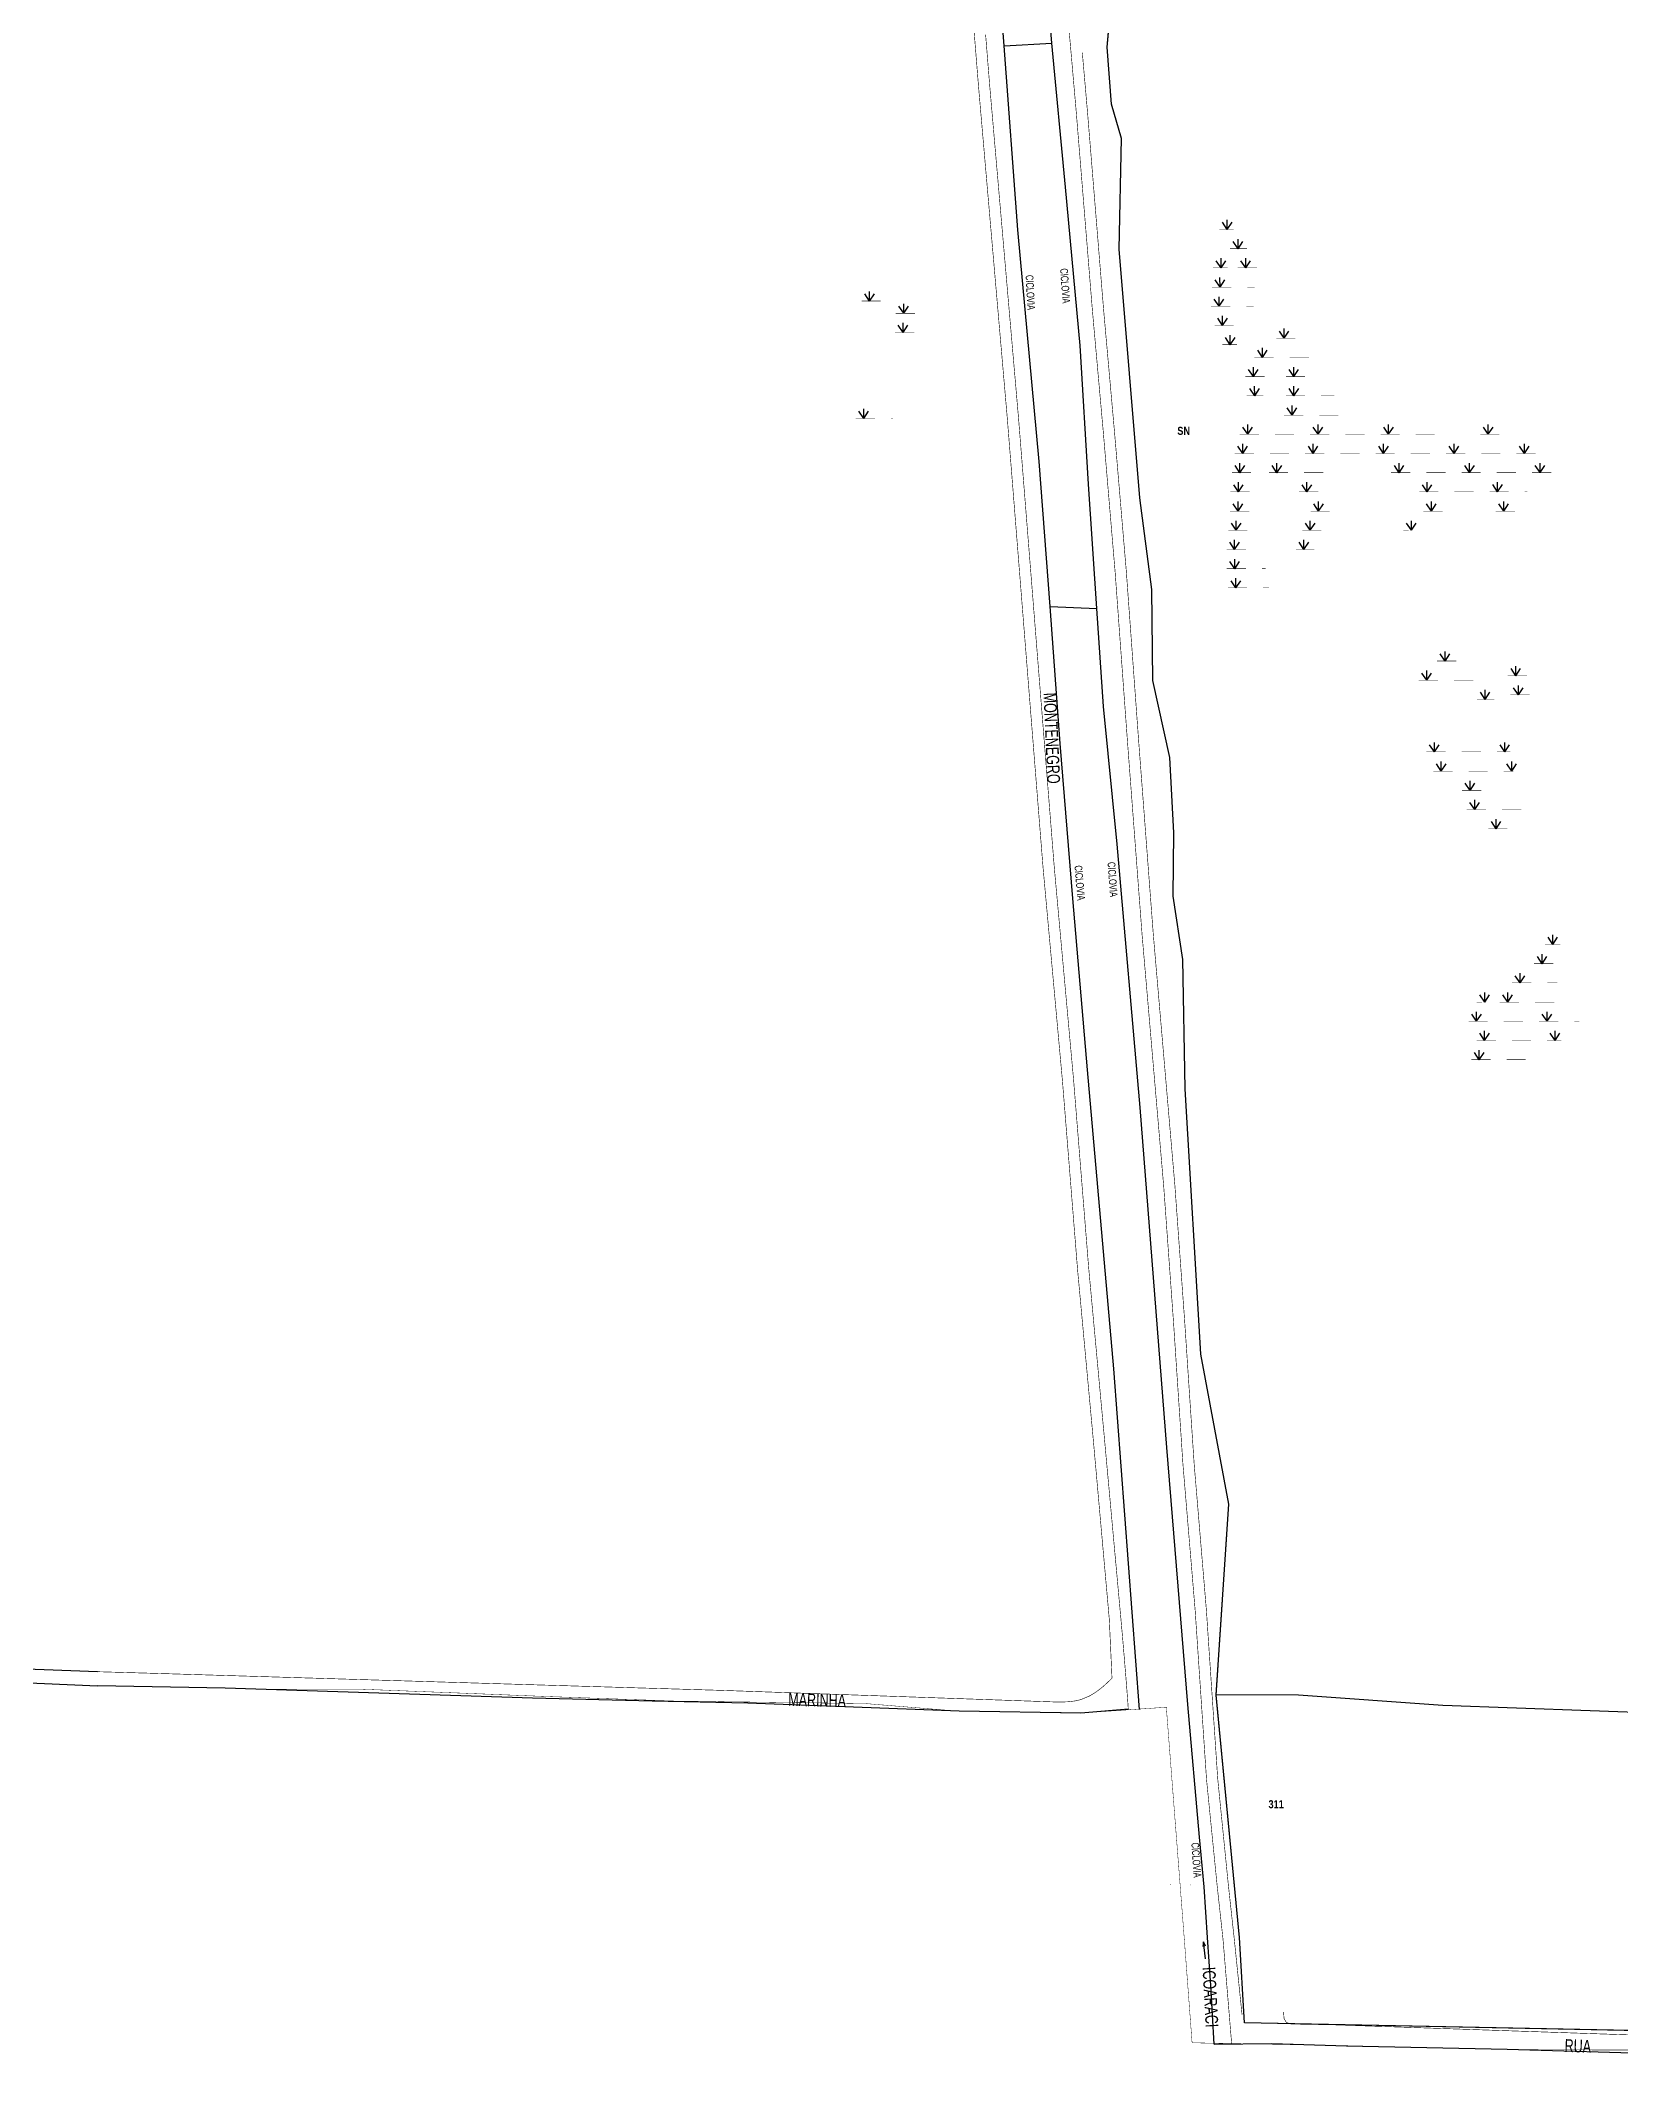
# Model space of a CAD drawing. Extents: x 204256 to 207861, y 4845615 to 4848347.
# Drawn here: x 206938 to 207431, y 4845615 to 4846249 of the extents above; entities that cross this region are included whole.
import ezdxf
from ezdxf.enums import TextEntityAlignment as Align

# ---------------------------------------------------------------- set-up
doc = ezdxf.new("R2010")
doc.units = 0
doc.header["$LTSCALE"] = 1.5
doc.header["$MEASUREMENT"] = 0
for name, pattern in [('PHANTOMX2', [5, 2.5, -0.5, 0.5, -0.5, 0.5, -0.5]), ('TRACO_11', [8, 3, -1, 3, -1]), ('TRACO_13', [8, 5, -1, 1, -1]), ('TRACO_25', [8, 3, -1, 1, -1, 1, -1])]:
    doc.linetypes.add(name, pattern=pattern)
for name, color, linetype in [('CD-MALHA-LOTES', 40, 'CONTINUOUS'), ('HD-ALAGADO-BREJO', 170, 'CONTINUOUS'), ('LM-LIM-SETOR-FISCAL', 7, 'CONTINUOUS'), ('RU-QUADRAS', 210, 'CONTINUOUS'), ('SV-EIXO-ROD-ESTR', 7, 'CONTINUOUS'), ('SV-EIXO-RUA-N-PAV', 6, 'CONTINUOUS'), ('SV-EIXO-RUA-PAV', 20, 'CONTINUOUS'), ('SV-EST-MUNIC-PAV', 20, 'CONTINUOUS'), ('SV-RUA-NAO-PAV-S-GUIA-C-GUIA', 7, 'PHANTOMX2'), ('SV-RUA-PAVIM-S-GUIA-C-GUIA', 7, 'CONTINUOUS'), ('SV-TXT-MUNIC-PAV', 7, 'CONTINUOUS'), ('SV-TXT-RUA-N-PAV-S-GUIA-C-GUIA', 7, 'CONTINUOUS'), ('SV-TXT-RUA-PAV-S-GUIA-C-GUIA', 7, 'CONTINUOUS'), ('Th_NmrPort', 7, 'CONTINUOUS')]:
    doc.layers.add(name, color=color, linetype=linetype)
doc.styles.add('ARIAL', font='ARIAL.TTF')
doc.styles.get("Standard").update_dxf_attribs({"font": 'swisscbo.ttf'})
doc.linetypes.add('Limite', pattern='A,20,-3,[130,ltypeshp.shx,S=6.35,R=0,X=0,Y=0],-3,20', length=46)

# ---------------------------------------------------------------- blocks, each defined once
blk = doc.blocks.new('*X23')
at = {"layer": 'HD-ALAGADO-BREJO', "const_width": 0.13}
for points in [[(207407.525852, 4845966.84578), (207408.525852, 4845966.845983)], [(207408.525852, 4845966.845983), (207411.525852, 4845966.846594)], [(207411.525852, 4845966.846594), (207412.369541, 4845966.845828)], [(207404.186063, 4845960.845713), (207405.186063, 4845960.845873)], [(207405.186063, 4845960.845873), (207410.186063, 4845960.846673)], [(207397.301463, 4845954.845612), (207398.301463, 4845954.845731)], [(207398.301463, 4845954.845731), (207403.301463, 4845954.846328)], [(207408.301463, 4845954.846926), (207411.301463, 4845954.847284)], [(207411.301463, 4845954.847284), (207411.415165, 4845954.845753)], [(207386.257759, 4845948.845468), (207387.257759, 4845948.845823)], [(207387.257759, 4845948.845823), (207387.846721, 4845948.845484)], [(207393.453319, 4845948.84554), (207394.453319, 4845948.845637)], [(207394.453319, 4845948.845637), (207399.453319, 4845948.846121)], [(207404.453319, 4845948.846605), (207410.453319, 4845948.847186)], [(207383.713556, 4845942.84541), (207384.713556, 4845942.845486)], [(207384.713556, 4845942.845486), (207389.713556, 4845942.84587)], [(207394.713556, 4845942.846254), (207400.713556, 4845942.846714)], [(207405.713556, 4845942.847098), (207406.713556, 4845942.847175)], [(207406.713556, 4845942.847175), (207411.713556, 4845942.847558)], [(207416.713556, 4845942.847942), (207417.713556, 4845942.848019)], [(207417.713556, 4845942.848019), (207418.262566, 4845942.845755)], [(207386.230802, 4845936.845402), (207387.230802, 4845936.845489)], [(207387.230802, 4845936.845489), (207392.230802, 4845936.845927)], [(207397.230802, 4845936.846365), (207403.230802, 4845936.84689)], [(207408.230802, 4845936.847328), (207409.230802, 4845936.847415)], [(207409.230802, 4845936.847415), (207412.230802, 4845936.847678)], [(207412.230802, 4845936.847678), (207412.67285, 4845936.845666)], [(207384.559902, 4845930.845352), (207385.559902, 4845930.845457)], [(207385.559902, 4845930.845457), (207390.559902, 4845930.845982)], [(207395.559902, 4845930.846507), (207401.559902, 4845930.847136)]]:
    blk.add_lwpolyline(points, dxfattribs=at)
at = {"layer": 'HD-ALAGADO-BREJO'}
for points in [[(207410.025852, 4845966.846288), (207408.525394, 4845969.095983)], [(207410.025852, 4845966.846288), (207410.025242, 4845969.846288)], [(207410.025852, 4845966.846288), (207411.525394, 4845969.096594)], [(207406.686063, 4845960.846113), (207405.185703, 4845963.095873)], [(207406.686063, 4845960.846113), (207406.685583, 4845963.846113)], [(207406.686063, 4845960.846113), (207408.185703, 4845963.096353)], [(207388.757759, 4845948.846355), (207388.756694, 4845951.846355)], [(207395.953319, 4845948.845782), (207395.953029, 4845951.845782)], [(207399.801463, 4845954.84591), (207398.301194, 4845957.095731)], [(207399.801463, 4845954.84591), (207399.801105, 4845957.84591)], [(207399.801463, 4845954.84591), (207401.301194, 4845957.096089)], [(207386.213556, 4845942.845602), (207386.213326, 4845945.845602)], [(207388.757759, 4845948.846355), (207387.25696, 4845951.095823)], [(207388.757759, 4845948.846355), (207390.25696, 4845951.096888)], [(207395.953319, 4845948.845782), (207394.453101, 4845951.095637)], [(207395.953319, 4845948.845782), (207397.453101, 4845951.095927)], [(207408.213556, 4845942.84729), (207408.213326, 4845945.84729)], [(207386.213556, 4845942.845602), (207384.713383, 4845945.095486)], [(207386.213556, 4845942.845602), (207387.713383, 4845945.095717)], [(207388.730802, 4845936.845621), (207387.230605, 4845939.095489)], [(207388.730802, 4845936.845621), (207388.730539, 4845939.845621)], [(207388.730802, 4845936.845621), (207390.230605, 4845939.095752)], [(207408.213556, 4845942.84729), (207406.713383, 4845945.097175)], [(207408.213556, 4845942.84729), (207409.713383, 4845945.097405)], [(207410.730802, 4845936.847547), (207409.230605, 4845939.097415)], [(207410.730802, 4845936.847547), (207410.730539, 4845939.847547)], [(207410.730802, 4845936.847547), (207412.230605, 4845939.097678)], [(207387.059902, 4845930.845615), (207385.559666, 4845933.095457)], [(207387.059902, 4845930.845615), (207387.059587, 4845933.845615)], [(207387.059902, 4845930.845615), (207388.559666, 4845933.095772)]]:
    blk.add_lwpolyline(points, dxfattribs=at)
blk = doc.blocks.new('*X24')
at = {"layer": 'HD-ALAGADO-BREJO'}
for points in [[(207373.03703, 4846027.001543), (207371.536833, 4846029.251411)], [(207373.03703, 4846027.001543), (207373.036767, 4846030.001543)], [(207373.03703, 4846027.001543), (207374.536832, 4846029.251675)], [(207395.03703, 4846027.003478), (207393.536832, 4846029.253346)], [(207395.03703, 4846027.003478), (207395.036766, 4846030.003478)], [(207395.03703, 4846027.003478), (207396.536832, 4846029.25361)], [(207375.186213, 4846021.001537), (207373.68601, 4846023.251402)], [(207375.186213, 4846021.001537), (207375.185942, 4846024.001537)], [(207375.186213, 4846021.001537), (207376.68601, 4846023.251672)], [(207397.186213, 4846021.003519), (207395.68601, 4846023.253384)], [(207397.186213, 4846021.003519), (207397.185942, 4846024.003519)], [(207397.186213, 4846021.003519), (207398.68601, 4846023.253654)], [(207384.18749, 4846015.001715), (207382.687179, 4846017.251507)], [(207384.18749, 4846015.001715), (207384.187075, 4846018.001715)], [(207384.18749, 4846015.001715), (207385.687179, 4846017.251923)], [(207385.634094, 4846009.001604), (207384.133865, 4846011.251452)], [(207385.634094, 4846009.001604), (207385.633789, 4846012.001604)], [(207385.634094, 4846009.001604), (207387.133865, 4846011.251757)], [(207392.328084, 4846003.001739), (207390.827765, 4846005.251526)], [(207392.328084, 4846003.001739), (207392.327658, 4846006.001739)], [(207392.328084, 4846003.001739), (207393.827765, 4846005.251952)]]:
    blk.add_lwpolyline(points, dxfattribs=at)
at = {"layer": 'HD-ALAGADO-BREJO', "const_width": 0.13}
for points in [[(207370.53703, 4846027.001323), (207371.53703, 4846027.001411)], [(207371.53703, 4846027.001411), (207376.53703, 4846027.001851)], [(207381.53703, 4846027.002291), (207387.53703, 4846027.002818)], [(207392.53703, 4846027.003258), (207393.53703, 4846027.003346)], [(207393.53703, 4846027.003346), (207396.53703, 4846027.00361)], [(207396.53703, 4846027.00361), (207396.741034, 4846027.001586)], [(207372.686213, 4846021.001312), (207373.686213, 4846021.001402)], [(207373.686213, 4846021.001402), (207378.686213, 4846021.001852)], [(207381.68749, 4846015.001369), (207382.68749, 4846015.001507)], [(207382.68749, 4846015.001507), (207387.68749, 4846015.0022)], [(207383.686213, 4846021.002303), (207389.686213, 4846021.002843)], [(207394.686213, 4846021.003294), (207395.686213, 4846021.003384)], [(207395.686213, 4846021.003384), (207396.686213, 4846021.003474)], [(207396.686213, 4846021.003474), (207397.645766, 4846021.001562)], [(207383.134094, 4846009.00135), (207384.134094, 4846009.001452)], [(207384.134094, 4846009.001452), (207389.134094, 4846009.00196)], [(207394.134094, 4846009.002468), (207400.134094, 4846009.003077)], [(207389.828084, 4846003.001384), (207390.828084, 4846003.001526)], [(207390.828084, 4846003.001526), (207395.828084, 4846003.002236)]]:
    blk.add_lwpolyline(points, dxfattribs=at)
blk = doc.blocks.new('*X25')
at = {"layer": 'HD-ALAGADO-BREJO'}
for points in [[(207398.461056, 4846050.816126), (207398.460579, 4846053.816126)], [(207398.461056, 4846050.816126), (207396.960698, 4846053.065887)], [(207399.289782, 4846044.816086), (207397.789437, 4846047.065856)], [(207398.461056, 4846050.816126), (207399.960698, 4846053.066365)], [(207399.289782, 4846044.816086), (207399.289323, 4846047.816086)], [(207399.289782, 4846044.816086), (207400.789437, 4846047.066316)]]:
    blk.add_lwpolyline(points, dxfattribs=at)
at = {"layer": 'HD-ALAGADO-BREJO', "const_width": 0.13}
for points in [[(207395.961056, 4846050.815728), (207396.961056, 4846050.815887)], [(207396.961056, 4846050.815887), (207401.961056, 4846050.816683)], [(207396.789782, 4846044.815703), (207397.789782, 4846044.815856)], [(207397.789782, 4846044.815856), (207402.789782, 4846044.816622)]]:
    blk.add_lwpolyline(points, dxfattribs=at)
blk = doc.blocks.new('*X26')
at = {"layer": 'HD-ALAGADO-BREJO', "const_width": 0.13}
for points in [[(207373.876165, 4846055.418692), (207374.876165, 4846055.418832)], [(207374.876165, 4846055.418832), (207379.876165, 4846055.419532)], [(207368.153789, 4846049.418602), (207369.153789, 4846049.41871)], [(207369.153789, 4846049.41871), (207374.153789, 4846049.419249)], [(207379.153789, 4846049.419789), (207385.153789, 4846049.420437)], [(207386.380248, 4846043.418751), (207387.380248, 4846043.418945)], [(207387.380248, 4846043.418945), (207391.380248, 4846043.41972)], [(207391.380248, 4846043.41972), (207391.719222, 4846043.418804)]]:
    blk.add_lwpolyline(points, dxfattribs=at)
at = {"layer": 'HD-ALAGADO-BREJO'}
for points in [[(207376.376165, 4846055.419042), (207374.87585, 4846057.668832)], [(207376.376165, 4846055.419042), (207376.375744, 4846058.419042)], [(207376.376165, 4846055.419042), (207377.875849, 4846057.669252)], [(207370.653789, 4846049.418872), (207369.153546, 4846051.66871)], [(207370.653789, 4846049.418872), (207370.653465, 4846052.418872)], [(207370.653789, 4846049.418872), (207372.153546, 4846051.669034)], [(207388.880248, 4846043.419235), (207387.379812, 4846045.668945)], [(207388.880248, 4846043.419235), (207388.879667, 4846046.419235)], [(207388.880248, 4846043.419235), (207390.379812, 4846045.669526)]]:
    blk.add_lwpolyline(points, dxfattribs=at)
blk = doc.blocks.new('*X27')
at = {"layer": 'HD-ALAGADO-BREJO', "const_width": 0.13}
for points in [[(207323.606079, 4846156.267971), (207324.606079, 4846156.26814)], [(207324.606079, 4846156.26814), (207329.606079, 4846156.268982)], [(207316.824843, 4846150.267871), (207317.824843, 4846150.267978)], [(207317.824843, 4846150.267978), (207322.824843, 4846150.268515)], [(207327.824843, 4846150.269053), (207333.824843, 4846150.269698)], [(207314.008643, 4846144.267809), (207315.008643, 4846144.267985)], [(207315.008643, 4846144.267985), (207320.008643, 4846144.268866)], [(207326.625561, 4846144.267936), (207327.625561, 4846144.268073)], [(207327.625561, 4846144.268073), (207332.625561, 4846144.268758)], [(207314.386704, 4846138.26778), (207315.386704, 4846138.267977)], [(207315.386704, 4846138.267977), (207319.386704, 4846138.268764)], [(207319.386704, 4846138.268764), (207319.566241, 4846138.267832)], [(207326.646812, 4846138.267903), (207327.646812, 4846138.268018)], [(207327.646812, 4846138.268018), (207332.646812, 4846138.268594)], [(207337.646812, 4846138.269171), (207341.646812, 4846138.269632)], [(207341.646812, 4846138.269632), (207341.808029, 4846138.268054)], [(207326.066558, 4846132.267864), (207327.066558, 4846132.267966)], [(207327.066558, 4846132.267966), (207332.066558, 4846132.268477)], [(207337.066558, 4846132.268988), (207343.066558, 4846132.269601)], [(207312.209691, 4846126.267692), (207313.209691, 4846126.267751)], [(207313.209691, 4846126.267751), (207318.209691, 4846126.268041)], [(207323.209691, 4846126.268332), (207329.209691, 4846126.268681)], [(207334.209691, 4846126.268972), (207335.209691, 4846126.26903)], [(207335.209691, 4846126.26903), (207340.209691, 4846126.269321)], [(207345.209691, 4846126.269612), (207351.209691, 4846126.269961)], [(207356.209691, 4846126.270252), (207357.209691, 4846126.27031)], [(207357.209691, 4846126.27031), (207362.209691, 4846126.270601)], [(207367.209691, 4846126.270892), (207372.209691, 4846126.271183)], [(207372.209691, 4846126.271183), (207373.10368, 4846126.268301)], [(207387.339476, 4846126.268444), (207388.339476, 4846126.268606)], [(207388.339476, 4846126.268606), (207393.339476, 4846126.269415)], [(207310.653618, 4846120.267644), (207311.653618, 4846120.26769)], [(207311.653618, 4846120.26769), (207316.653618, 4846120.267923)], [(207321.653618, 4846120.268155), (207327.653618, 4846120.268434)], [(207332.653618, 4846120.268666), (207333.653618, 4846120.268713)], [(207333.653618, 4846120.268713), (207338.653618, 4846120.268945)], [(207343.653618, 4846120.269177), (207349.653618, 4846120.269456)], [(207354.653618, 4846120.269689), (207355.653618, 4846120.269735)], [(207355.653618, 4846120.269735), (207360.653618, 4846120.269967)], [(207365.653618, 4846120.2702), (207371.653618, 4846120.270479)], [(207376.653618, 4846120.270711), (207377.653618, 4846120.270758)], [(207377.653618, 4846120.270758), (207382.653618, 4846120.27099)], [(207387.653618, 4846120.271222), (207393.653618, 4846120.271501)], [(207398.653618, 4846120.271733), (207399.653618, 4846120.27178)], [(207399.653618, 4846120.27178), (207404.653618, 4846120.272012)], [(207309.766623, 4846114.267602), (207310.766623, 4846114.267741)], [(207310.766623, 4846114.267741), (207315.766623, 4846114.268435)], [(207321.345461, 4846114.267718), (207322.345461, 4846114.267818)], [(207322.345461, 4846114.267818), (207327.345461, 4846114.268321)], [(207332.345461, 4846114.268823), (207338.345461, 4846114.269426)], [(207359.519026, 4846114.268099), (207360.519026, 4846114.268163)], [(207360.519026, 4846114.268163), (207365.519026, 4846114.268481)], [(207370.519026, 4846114.2688), (207376.519026, 4846114.269182)], [(207381.519026, 4846114.2695), (207382.519026, 4846114.269564)], [(207382.519026, 4846114.269564), (207387.519026, 4846114.269882)], [(207392.519026, 4846114.2702), (207398.519026, 4846114.270582)], [(207403.519026, 4846114.2709), (207404.519026, 4846114.270964)], [(207404.519026, 4846114.270964), (207409.519026, 4846114.271282)], [(207309.330597, 4846108.267565), (207310.330597, 4846108.267728)], [(207310.330597, 4846108.267728), (207315.330597, 4846108.268547)], [(207330.732705, 4846108.267779), (207331.732705, 4846108.26793)], [(207331.732705, 4846108.26793), (207336.732705, 4846108.268685)], [(207368.272434, 4846108.268154), (207369.272434, 4846108.268232)], [(207369.272434, 4846108.268232), (207374.272434, 4846108.26862)], [(207379.272434, 4846108.269008), (207385.272434, 4846108.269473)], [(207390.272434, 4846108.269861), (207391.272434, 4846108.269939)], [(207391.272434, 4846108.269939), (207396.272434, 4846108.270327)], [(207401.272434, 4846108.270715), (207402.048661, 4846108.268492)], [(207309.193496, 4846102.26753), (207310.193496, 4846102.267706)], [(207310.193496, 4846102.267706), (207315.193496, 4846102.268586)], [(207334.341705, 4846102.267782), (207335.341705, 4846102.267964)], [(207335.341705, 4846102.267964), (207340.341705, 4846102.268876)], [(207369.582628, 4846102.268134), (207370.582628, 4846102.26828)], [(207370.582628, 4846102.26828), (207375.582628, 4846102.26901)], [(207392.167939, 4846102.26836), (207393.167939, 4846102.268539)], [(207393.167939, 4846102.268539), (207398.167939, 4846102.269434)], [(207308.643641, 4846096.267492), (207309.643641, 4846096.26766)], [(207309.643641, 4846096.26766), (207314.643641, 4846096.268504)], [(207331.749359, 4846096.267723), (207332.749359, 4846096.267894)], [(207332.749359, 4846096.267894), (207337.749359, 4846096.268748)], [(207363.349323, 4846096.268039), (207364.349323, 4846096.268393)], [(207364.349323, 4846096.268393), (207364.94491, 4846096.268055)], [(207308.135615, 4846090.267454), (207309.135615, 4846090.267601)], [(207309.135615, 4846090.267601), (207314.135615, 4846090.268336)], [(207329.782948, 4846090.26767), (207330.782948, 4846090.267856)], [(207330.782948, 4846090.267856), (207334.782947, 4846090.268601)], [(207334.782947, 4846090.268601), (207335.567452, 4846090.267728)], [(207308.162608, 4846084.267421), (207309.162608, 4846084.267549)], [(207309.162608, 4846084.267549), (207314.162608, 4846084.268191)], [(207319.162608, 4846084.268833), (207320.162608, 4846084.268962)], [(207320.162608, 4846084.268962), (207320.370508, 4846084.267543)], [(207308.527594, 4846078.267392), (207309.527594, 4846078.267517)], [(207309.527594, 4846078.267517), (207314.527594, 4846078.268143)], [(207319.527594, 4846078.26877), (207320.527594, 4846078.268895)], [(207320.527594, 4846078.268895), (207321.342947, 4846078.26752)]]:
    blk.add_lwpolyline(points, dxfattribs=at)
at = {"layer": 'HD-ALAGADO-BREJO'}
for points in [[(207326.106079, 4846156.268393), (207324.6057, 4846158.51814)], [(207326.106079, 4846156.268393), (207326.105574, 4846159.268393)], [(207326.106079, 4846156.268393), (207327.6057, 4846158.518645)], [(207319.324843, 4846150.268139), (207317.824601, 4846152.517978)], [(207319.324843, 4846150.268139), (207319.324521, 4846153.268139)], [(207319.324843, 4846150.268139), (207320.824601, 4846152.5183)], [(207316.508643, 4846144.26825), (207315.008247, 4846146.517985)], [(207316.508643, 4846144.26825), (207316.508115, 4846147.26825)], [(207316.508643, 4846144.26825), (207318.008247, 4846146.518514)], [(207329.125561, 4846144.268278), (207327.625252, 4846146.518073)], [(207329.125561, 4846144.268278), (207329.12515, 4846147.268278)], [(207329.125561, 4846144.268278), (207330.625252, 4846146.518484)], [(207316.886704, 4846138.268272), (207315.386261, 4846140.517977)], [(207316.886704, 4846138.268272), (207316.886114, 4846141.268272)], [(207316.886704, 4846138.268272), (207318.386261, 4846140.518567)], [(207329.146812, 4846138.268191), (207327.646553, 4846140.518018)], [(207329.146812, 4846138.268191), (207329.146466, 4846141.268191)], [(207329.146812, 4846138.268191), (207330.646553, 4846140.518364)], [(207314.709691, 4846126.267838), (207314.709516, 4846129.267838)], [(207328.566558, 4846132.268119), (207327.066329, 4846134.517966)], [(207328.566558, 4846132.268119), (207328.566252, 4846135.268119)], [(207328.566558, 4846132.268119), (207330.066329, 4846134.518273)], [(207336.709691, 4846126.269118), (207336.709516, 4846129.269118)], [(207358.709691, 4846126.270398), (207358.709516, 4846129.270398)], [(207389.839476, 4846126.268849), (207389.83899, 4846129.268848)], [(207313.153618, 4846120.26776), (207313.153479, 4846123.26776)], [(207314.709691, 4846126.267838), (207313.20956, 4846128.517751)], [(207314.709691, 4846126.267838), (207316.20956, 4846128.517925)], [(207335.153618, 4846120.268782), (207335.153479, 4846123.268782)], [(207336.709691, 4846126.269118), (207335.20956, 4846128.51903)], [(207336.709691, 4846126.269118), (207338.20956, 4846128.519205)], [(207357.153618, 4846120.269805), (207357.153479, 4846123.269805)], [(207358.709691, 4846126.270398), (207357.20956, 4846128.52031)], [(207358.709691, 4846126.270398), (207360.20956, 4846128.520485)], [(207379.153618, 4846120.270827), (207379.153479, 4846123.270827)], [(207389.839476, 4846126.268849), (207388.339112, 4846128.518606)], [(207389.839476, 4846126.268849), (207391.339112, 4846128.519091)], [(207401.153618, 4846120.27185), (207401.153479, 4846123.27185)], [(207313.153618, 4846120.26776), (207311.653514, 4846122.51769)], [(207312.266623, 4846114.267949), (207312.266206, 4846117.267949)], [(207313.153618, 4846120.26776), (207314.653514, 4846122.51783)], [(207323.845461, 4846114.267969), (207323.845159, 4846117.267969)], [(207335.153618, 4846120.268782), (207333.653514, 4846122.518713)], [(207335.153618, 4846120.268782), (207336.653514, 4846122.518852)], [(207357.153618, 4846120.269805), (207355.653514, 4846122.519735)], [(207357.153618, 4846120.269805), (207358.653514, 4846122.519875)], [(207362.019026, 4846114.268259), (207362.018835, 4846117.268259)], [(207379.153618, 4846120.270827), (207377.653514, 4846122.520758)], [(207379.153618, 4846120.270827), (207380.653514, 4846122.520897)], [(207384.019026, 4846114.269659), (207384.018835, 4846117.269659)], [(207401.153618, 4846120.27185), (207399.653514, 4846122.52178)], [(207401.153618, 4846120.27185), (207402.653513, 4846122.521919)], [(207406.019026, 4846114.27106), (207406.018835, 4846117.27106)], [(207311.830597, 4846108.267974), (207310.330228, 4846110.517728)], [(207312.266623, 4846114.267949), (207310.76631, 4846116.517741)], [(207311.830597, 4846108.267974), (207311.830106, 4846111.267974)], [(207311.830597, 4846108.267974), (207313.330228, 4846110.51822)], [(207312.266623, 4846114.267949), (207313.76631, 4846116.518157)], [(207323.845461, 4846114.267969), (207322.345235, 4846116.517818)], [(207323.845461, 4846114.267969), (207325.345234, 4846116.51812)], [(207333.232705, 4846108.268156), (207331.732365, 4846110.51793)], [(207333.232705, 4846108.268156), (207333.232252, 4846111.268156)], [(207333.232705, 4846108.268156), (207334.732365, 4846110.518383)], [(207362.019026, 4846114.268259), (207360.518883, 4846116.518163)], [(207362.019026, 4846114.268259), (207363.518883, 4846116.518354)], [(207370.772434, 4846108.268348), (207369.27226, 4846110.518232)], [(207370.772434, 4846108.268348), (207370.772201, 4846111.268348)], [(207370.772434, 4846108.268348), (207372.272259, 4846110.518464)], [(207384.019026, 4846114.269659), (207382.518883, 4846116.519564)], [(207384.019026, 4846114.269659), (207385.518882, 4846116.519755)], [(207392.772434, 4846108.270055), (207391.272259, 4846110.519939)], [(207392.772434, 4846108.270055), (207392.772201, 4846111.270055)], [(207392.772434, 4846108.270055), (207394.272259, 4846110.520171)], [(207406.019026, 4846114.27106), (207404.518882, 4846116.520964)], [(207406.019026, 4846114.27106), (207407.518882, 4846116.521155)], [(207311.693496, 4846102.26797), (207310.1931, 4846104.517706)], [(207311.693496, 4846102.26797), (207311.692968, 4846105.26797)], [(207311.693496, 4846102.26797), (207313.1931, 4846104.518234)], [(207336.841705, 4846102.268238), (207335.341294, 4846104.517964)], [(207336.841705, 4846102.268238), (207336.841158, 4846105.268238)], [(207336.841705, 4846102.268238), (207338.341294, 4846104.518511)], [(207372.082628, 4846102.268499), (207370.582299, 4846104.51828)], [(207372.082628, 4846102.268499), (207372.08219, 4846105.268499)], [(207372.082628, 4846102.268499), (207373.582299, 4846104.518718)], [(207394.667939, 4846102.268807), (207393.167537, 4846104.518539)], [(207394.667939, 4846102.268807), (207394.667402, 4846105.268807)], [(207394.667939, 4846102.268807), (207396.167537, 4846104.519076)], [(207311.143641, 4846096.267914), (207309.643261, 4846098.51766)], [(207311.143641, 4846096.267914), (207311.143135, 4846099.267914)], [(207311.143641, 4846096.267914), (207312.643261, 4846098.518167)], [(207334.249359, 4846096.26815), (207332.748975, 4846098.517894)], [(207334.249359, 4846096.26815), (207334.248846, 4846099.26815)], [(207334.249359, 4846096.26815), (207335.748974, 4846098.518406)], [(207365.849323, 4846096.268924), (207364.348526, 4846098.518393)], [(207365.849323, 4846096.268924), (207365.84826, 4846099.268924)], [(207365.849323, 4846096.268924), (207367.348526, 4846098.519455)], [(207310.635615, 4846090.267821), (207309.135284, 4846092.517601)], [(207310.635615, 4846090.267821), (207310.635174, 4846093.267821)], [(207310.635615, 4846090.267821), (207312.135284, 4846092.518042)], [(207332.282948, 4846090.268136), (207330.782529, 4846092.517856)], [(207332.282948, 4846090.268136), (207332.282389, 4846093.268136)], [(207332.282948, 4846090.268136), (207333.782529, 4846092.518415)], [(207310.662608, 4846084.267742), (207309.162319, 4846086.517549)], [(207310.662608, 4846084.267742), (207310.662223, 4846087.267742)], [(207310.662608, 4846084.267742), (207312.162319, 4846086.517934)], [(207311.027594, 4846078.267705), (207309.527312, 4846080.517517)], [(207311.027594, 4846078.267705), (207311.027218, 4846081.267705)], [(207311.027594, 4846078.267705), (207312.527312, 4846080.517893)]]:
    blk.add_lwpolyline(points, dxfattribs=at)
blk = doc.blocks.new('*X28')
at = {"layer": 'HD-ALAGADO-BREJO'}
for points in [[(207308.311078, 4846190.257965), (207308.310447, 4846193.257965)], [(207308.311078, 4846190.257965), (207306.810605, 4846192.507649)], [(207308.311078, 4846190.257965), (207309.810604, 4846192.508281)], [(207311.683706, 4846184.257925), (207310.18327, 4846186.507634)], [(207311.683706, 4846184.257925), (207311.683124, 4846187.257925)], [(207311.683706, 4846184.257925), (207313.18327, 4846186.508216)], [(207306.399809, 4846178.257877), (207304.899338, 4846180.507563)], [(207306.399809, 4846178.257877), (207306.399181, 4846181.257877)], [(207306.399809, 4846178.257877), (207307.899338, 4846180.50819)], [(207314.089378, 4846178.257884), (207312.58897, 4846180.507612)], [(207314.089378, 4846178.257884), (207314.088834, 4846181.257884)], [(207314.089378, 4846178.257884), (207315.58897, 4846180.508156)], [(207306.057768, 4846172.257625), (207304.557492, 4846174.50744)], [(207306.057768, 4846172.257625), (207306.057399, 4846175.257625)], [(207306.057768, 4846172.257625), (207307.557492, 4846174.507809)], [(207305.756162, 4846166.257589), (207304.255885, 4846168.507404)], [(207305.756162, 4846166.257589), (207305.755793, 4846169.257589)], [(207305.756162, 4846166.257589), (207307.255885, 4846168.507773)], [(207306.86826, 4846160.257622), (207305.367934, 4846162.507404)], [(207306.86826, 4846160.257622), (207306.867825, 4846163.257622)], [(207306.86826, 4846160.257622), (207308.367934, 4846162.50784)], [(207309.247951, 4846154.257771), (207307.747483, 4846156.507458)], [(207309.247951, 4846154.257771), (207309.247326, 4846157.257771)], [(207309.247951, 4846154.257771), (207310.747483, 4846156.508083)]]:
    blk.add_lwpolyline(points, dxfattribs=at)
at = {"layer": 'HD-ALAGADO-BREJO', "const_width": 0.13}
for points in [[(207305.811078, 4846190.257439), (207306.811078, 4846190.257649)], [(207306.811078, 4846190.257649), (207309.811078, 4846190.258281)], [(207309.811078, 4846190.258281), (207310.336434, 4846190.257484)], [(207309.183707, 4846184.257439), (207310.183707, 4846184.257634)], [(207310.183707, 4846184.257634), (207314.183706, 4846184.25841)], [(207314.183706, 4846184.25841), (207314.507554, 4846184.257493)], [(207303.899809, 4846178.257354), (207304.899809, 4846178.257563)], [(207304.899809, 4846178.257563), (207307.899809, 4846178.25819)], [(207307.899809, 4846178.25819), (207308.479974, 4846178.257399)], [(207311.589378, 4846178.257431), (207312.589378, 4846178.257612)], [(207312.589378, 4846178.257612), (207317.589378, 4846178.258519)], [(207303.557768, 4846172.257317), (207304.557768, 4846172.25744)], [(207304.557768, 4846172.25744), (207309.557768, 4846172.258055)], [(207314.557768, 4846172.25867), (207316.557768, 4846172.258916)], [(207316.557768, 4846172.258916), (207316.87256, 4846172.25745)], [(207303.256162, 4846166.257281), (207304.256162, 4846166.257404)], [(207304.256162, 4846166.257404), (207309.256161, 4846166.258019)], [(207314.256161, 4846166.258633), (207316.256161, 4846166.258879)], [(207316.256161, 4846166.258879), (207316.578717, 4846166.257414)], [(207304.36826, 4846160.257259), (207305.36826, 4846160.257404)], [(207305.36826, 4846160.257404), (207310.36826, 4846160.25813)], [(207306.747951, 4846154.25725), (207307.747951, 4846154.257458)], [(207307.747951, 4846154.257458), (207310.747951, 4846154.258083)], [(207310.747951, 4846154.258083), (207311.371691, 4846154.257296)]]:
    blk.add_lwpolyline(points, dxfattribs=at)
blk = doc.blocks.new('*X30')
at = {"layer": 'HD-ALAGADO-BREJO', "const_width": 0.13}
for points in [[(207192.270899, 4846131.213478), (207193.270899, 4846131.21361)], [(207193.270899, 4846131.21361), (207198.270899, 4846131.214265)], [(207203.270898, 4846131.214921), (207203.964447, 4846131.213595)]]:
    blk.add_lwpolyline(points, dxfattribs=at)
at = {"layer": 'HD-ALAGADO-BREJO'}
for points in [[(207194.770899, 4846131.213806), (207193.270603, 4846133.46361)], [(207194.770899, 4846131.213806), (207194.770505, 4846134.213806)], [(207194.770899, 4846131.213806), (207196.270603, 4846133.464003)]]:
    blk.add_lwpolyline(points, dxfattribs=at)
blk = doc.blocks.new('*X31')
at = {"layer": 'HD-ALAGADO-BREJO', "const_width": 0.13}
for points in [[(207204.777978, 4846164.059817), (207205.777978, 4846164.059984)], [(207205.777978, 4846164.059984), (207210.777978, 4846164.060817)], [(207204.566295, 4846158.059782), (207205.566295, 4846158.059941)], [(207205.566295, 4846158.059941), (207210.566295, 4846158.060736)]]:
    blk.add_lwpolyline(points, dxfattribs=at)
at = {"layer": 'HD-ALAGADO-BREJO'}
for points in [[(207207.277978, 4846164.060234), (207205.777603, 4846166.309984)], [(207207.066295, 4846158.060179), (207207.065819, 4846161.060179)], [(207207.277978, 4846164.060234), (207207.277478, 4846167.060234)], [(207207.277978, 4846164.060234), (207208.777603, 4846166.310483)], [(207207.066295, 4846158.060179), (207205.565938, 4846160.309941)], [(207207.066295, 4846158.060179), (207208.565938, 4846160.310418)]]:
    blk.add_lwpolyline(points, dxfattribs=at)
blk = doc.blocks.new('*X32')
at = {"layer": 'HD-ALAGADO-BREJO', "const_width": 0.13}
for points in [[(207194.082994, 4846167.906316), (207195.082994, 4846167.906499)], [(207195.082994, 4846167.906499), (207199.082994, 4846167.907234)], [(207199.082994, 4846167.907234), (207200.027708, 4846167.906375)]]:
    blk.add_lwpolyline(points, dxfattribs=at)
at = {"layer": 'HD-ALAGADO-BREJO'}
for points in [[(207196.582994, 4846167.906775), (207195.082581, 4846170.156499)], [(207196.582994, 4846167.906775), (207196.582443, 4846170.906775)], [(207196.582994, 4846167.906775), (207198.082581, 4846170.15705)]]:
    blk.add_lwpolyline(points, dxfattribs=at)
blk = doc.blocks.new('COD048', base_point=(205798.52355, 4849086.245283))
at = {"layer": 'SV-TXT-MUNIC-PAV'}
blk.add_line((205799.856884, 4849085.845283), (205801.190217, 4849086.245283), dxfattribs=at)
blk.add_lwpolyline([(205795.856884, 4849086.245283), (205801.190217, 4849086.245283), (205799.856884, 4849086.645283)], dxfattribs=at)

msp = doc.modelspace()

# ---------------------------------------------------------------- linework, layer by layer
at = {"layer": 'CD-MALHA-LOTES', "linetype": 'Continuous'}
for p, q in [((207270.83, 4846247.22), (207273.28, 4846274.86)), ((207272.18, 4846229.45), (207270.83, 4846247.22)), ((207275.24, 4846218.68), (207272.18, 4846229.45)), ((207274.54, 4846184.13), (207275.24, 4846218.68)), ((207281, 4846106.42), (207274.54, 4846184.13)), ((207284.81, 4846077.74), (207281, 4846106.42)), ((207285.06, 4846049.29), (207284.81, 4846077.74)), ((207290.37, 4846025.31), (207285.06, 4846049.29)), ((207291.67, 4846001.73), (207290.37, 4846025.31)), ((207291.42, 4845981.9), (207291.67, 4846001.73)), ((207294.42, 4845962.12), (207291.42, 4845981.9)), ((207295.13, 4845921.72), (207294.42, 4845962.12)), ((207300.04, 4845838.8), (207295.13, 4845921.72)), ((207308.85, 4845791.94), (207300.04, 4845838.8)), ((207304.85, 4845732.4), (207308.85, 4845791.94)), ((207330.54, 4845732.32), (207304.85, 4845732.4)), ((207312.15, 4845656.55), (207304.85, 4845732.4)), ((207375.68, 4845729.06), (207330.54, 4845732.32)), ((207566.58, 4845722.24), (207375.68, 4845729.06)), ((207313.72, 4845629.88), (207312.15, 4845656.55)), ((207496.38, 4845626.27), (207313.72, 4845629.88))]:
    msp.add_line(p, q, dxfattribs=at)
at = {"layer": 'LM-LIM-SETOR-FISCAL', "linetype": 'Limite', "ltscale": 0.1, "const_width": 0.13, "flags": 128}
msp.add_lwpolyline([(204255.91, 4845774.54), (204446.84, 4845974), (204535.1, 4846039.96), (204560.77, 4846069.41), (204570.54, 4846097.54), (204632.4, 4846153.82), (204654.94, 4846153.05), (205078.23, 4846433.21), (204983.84, 4846565.04), (204273.38, 4846554.21), (204347.03, 4846594.12), (204378.32, 4846626.2), (204398.13, 4846660.67), (204526.98, 4846971.03), (204438.64, 4847114.19), (204402.08, 4847237.98), (204373.18, 4847447.79), (204373.2, 4847552.6), (204365.79, 4847552.5), (205446.22, 4847576.17), (205460.3, 4847496.97), (205556.14, 4847515.7), (205660.88, 4847539.89), (205654.63, 4847591.47), (205807.66, 4847598.84), (205876.3, 4847605.11), (205880.92, 4847594.37), (205947.96, 4847607.22), (205959.47, 4847609.16), (205968.56, 4847603.73), (205972.79, 4847599.34), (206017.95, 4847599.66), (206211.07, 4847610.99), (206253.35, 4847609.47), (206274.49, 4847604.21), (206283.85, 4847619.28), (206186.17, 4847750.07), (206524.96, 4848001.52), (206519.68, 4848013.26), (206960.49, 4848346.74), (206966.87, 4848336.83), (206987.16, 4848307.84), (207005.71, 4848281.99), (207017.4, 4848267.11), (206974.73, 4848235.13), (206955.48, 4848219.86), (206950.26, 4848216.07), (206955.58, 4848209.27), (206959.42, 4848202.77), (206982.67, 4848172.12), (206995.35, 4848155.22), (207005.92, 4848142.54), (207020.41, 4848120.82), (207031.95, 4848105.77), (207060.87, 4848065.4), (207066.5, 4848058.01), (207069.11, 4848053.33), (207069.26, 4848049.8), (207069.37, 4848045.04), (207075.04, 4848034.33), (207087.01, 4848019.05), (207090.77, 4848014.03), (207100.06, 4848001.48), (207111.59, 4847986.15), (207126.09, 4847965.9), (207130.37, 4847960.22), (207134.22, 4847955.66), (207145.03, 4847940.16), (207159.13, 4847921.36), (207169.47, 4847906.92), (207186.34, 4847883.83), (207193.03, 4847885.67), (207202.51, 4847892.47), (207242.67, 4847921.29), (207248.23, 4847915.4), (207260.72, 4847896.98), (207285.87, 4847860.83), (207310.76, 4847826.26), (207315.6, 4847819.35), (207328.91, 4847799.72), (207333.8, 4847793.43), (207340.01, 4847785.42), (207350.49, 4847771.92), (207365.1, 4847750.55), (207367.63, 4847745.51), (207368.81, 4847743.14), (207390.62, 4847713.26), (207400.06, 4847698.96), (207410.24, 4847685.38), (207427.79, 4847661.69), (207431.06, 4847656.73), (207440.44, 4847642.51), (207457.67, 4847619.01), (207463.75, 4847610.71), (207498.88, 4847562.81), (207506.17, 4847553.18), (207511.91, 4847545.61), (207531.85, 4847519.47), (207540.14, 4847507.78), (207556.36, 4847486.66), (207571.87, 4847465.34), (207564.83, 4847458.43), (207551.89, 4847445.71), (207534.74, 4847428.33), (207518.94, 4847409.14), (207499.11, 4847384.81), (207498.17, 4847383.65), (207496.47, 4847381.56), (207486.15, 4847368.88), (207482.26, 4847364.11), (207477.47, 4847358.01), (207465.6, 4847339.64), (207465.56, 4847339.57), (207453.37, 4847317.61), (207438.93, 4847286.56), (207430.8, 4847269.09), (207410.93, 4847225.64), (207406.21, 4847217.15), (207396.71, 4847200.13), (207391.02, 4847192.25), (207379.11, 4847175.75), (207360.52, 4847152.72), (207355.52, 4847146.52), (207336.47, 4847121.03), (207323.47, 4847103.64), (207318.06, 4847094.89), (207310.15, 4847082.08), (207305.19, 4847073.38), (207304.65, 4847072.43), (207303.79, 4847070.78), (207287.7, 4847039.93), (207271.61, 4847010.96), (207261.28, 4846991.91), (207237.73, 4846950.07), (207236, 4846947.01), (207246.02, 4846928.73), (207251.02, 4846918.92), (207261.83, 4846899.5), (207265.63, 4846893.3), (207284.85, 4846863.07), (207289.66, 4846855.66), (207307.47, 4846827.84), (207314.88, 4846816.63), (207320.06, 4846808.15), (207332.53, 4846791.25), (207339.11, 4846782.58), (207345.12, 4846773.87), (207348.76, 4846768.8), (207357.76, 4846756.36), (207363.08, 4846749.04), (207366.95, 4846743.73), (207375.37, 4846734.54), (207383.22, 4846728.41), (207384.7, 4846727.73), (207392.17, 4846724.3), (207394.9, 4846723.05), (207402.49, 4846720.73), (207417.51, 4846716.14), (207437.03, 4846709.56), (207455.89, 4846703.64), (207460.62, 4846701.8), (207464.4, 4846700.29), (207467.39, 4846699.09), (207481.11, 4846693.55), (207488.13, 4846690.92), (207492.95, 4846689.16), (207510.17, 4846679.84), (207529.47, 4846668.22), (207543.72, 4846659.45), (207561.49, 4846646.95), (207570.84, 4846639.98), (207577.05, 4846635.29), (207586.86, 4846628.1), (207606.11, 4846612.63), (207623.66, 4846599.69), (207639.45, 4846588.94), (207662.08, 4846572.67), (207671.27, 4846565.58), (207685.28, 4846561.61), (207697.24, 4846558.13), (207709.78, 4846554.65), (207731.23, 4846549.14), (207735.6, 4846547.91), (207745.02, 4846545.25), (207762.81, 4846541.24), (207775.65, 4846538.39), (207787.75, 4846535.54), (207783.77, 4846513.63), (207781.5, 4846502.37), (207779.56, 4846492.81), (207778.5, 4846480), (207783.13, 4846476.08), (207788.36, 4846474.34), (207788.71, 4846474.22), (207798.97, 4846471.45), (207842.08, 4846460.36), (207844.37, 4846459.93), (207847.21, 4846459.39), (207851.95, 4846457.87), (207854.6, 4846457.02), (207858.96, 4846455.96), (207860.74, 4846451.34), (207859.67, 4846437.09), (207856.83, 4846420), (207854.33, 4846403.63), (207846.53, 4846396.15), (207836.81, 4846356.4), (207833.21, 4846341.98), (207827.16, 4846317.88), (207806.6, 4846238.03), (207795.3, 4846194.29), (207792.57, 4846183.36), (207787.76, 4846165.39), (207754.01, 4846025.3), (207739.36, 4845961), (207739.21, 4845960.34), (207737.77, 4845953.31), (207733.28, 4845938.2), (207726.95, 4845910.14), (207723, 4845891.36), (207741.21, 4845886.65), (207760.55, 4845879.79), (207773.24, 4845875.33), (207781.18, 4845873.09), (207785.9, 4845871.77), (207797.77, 4845868.36), (207799.24, 4845867.93), (207814.84, 4845863.98), (207831.48, 4845857.74), (207850.72, 4845850.88), (207842.01, 4845830.09), (207833.57, 4845800.72), (207825.14, 4845777.91), (207814.83, 4845746.81), (207813.3, 4845742.3), (207812.54, 4845740.05), (207809.34, 4845729.53), (207804.2, 4845714.63), (207791.7, 4845677.75), (207783.5, 4845679.57), (207766.81, 4845685.02), (207754.43, 4845688.82), (207739.64, 4845691.3), (207722.13, 4845693.94), (207717.1, 4845694.68), (207690.08, 4845700.62), (207680.08, 4845702.89), (207670.03, 4845704.98), (207667.81, 4845700.16), (207660.99, 4845676.98), (207660.54, 4845673.8), (207657.39, 4845659.57), (207656.59, 4845656.53), (207655.95, 4845653.98), (207650.56, 4845639.59), (207647.27, 4845633.02), (207644.17, 4845622.85), (207641.37, 4845615.1), (207618.1, 4845615.4), (207601.33, 4845615.86), (207592.93, 4845615.82), (207543.69, 4845617.43), (207493.78, 4845618.83), (207471.28, 4845620.61), (207442.67, 4845621.38), (207409.05, 4845621.45), (207395.8, 4845621.64), (207345.61, 4845622.76), (207297.34, 4845623.66), (207294.87, 4845656.58), (207289.29, 4845728.51), (207262.54, 4845726.7), (207256.04, 4845726.92), (207223.17, 4845727.38), (207195.16, 4845729.67), (207135.61, 4845730.44), (207094.04, 4845731.93), (207071.52, 4845732.83), (207036.85, 4845734.18), (207004.87, 4845734.18), (206995.29, 4845734.45), (206955.41, 4845735.22), (205304.22, 4845806.54), (205065.89, 4845798.29), (204762.24, 4845774.02), (204255.91, 4845774.54)], close=True, dxfattribs=at)
at = {"layer": 'RU-QUADRAS', "color": 6, "linetype": 'Continuous'}
msp.add_lwpolyline([(207622.93, 4845623.64), (207313.72, 4845629.88), (207312.15, 4845656.55), (207304.86, 4845732.27), (207308.85, 4845791.94), (207300.04, 4845838.8), (207295.13, 4845921.72), (207294.42, 4845962.12), (207291.42, 4845981.9), (207291.67, 4846001.73), (207290.37, 4846025.31), (207285.06, 4846049.29), (207284.81, 4846077.74), (207281, 4846106.42), (207274.54, 4846184.13), (207275.24, 4846218.68), (207272.18, 4846229.45), (207270.83, 4846247.22), (207273.28, 4846274.86)], dxfattribs=at)
at = {"layer": 'SV-EIXO-ROD-ESTR'}
for points in [[(207302.17, 4845656.6), (207301.14, 4845672.37), (207299.68, 4845687.91), (207296, 4845729.41), (207289.41, 4845809.65), (207281.17, 4845915.94), (207273.92, 4845998.16), (207269.63, 4846041.17), (207267.6, 4846071.85), (207265.02, 4846110.7), (207262.38, 4846154.04), (207257.77, 4846203.47), (207253.48, 4846248.45), (207250.52, 4846285.69)], [(207280.9, 4845727.82), (207272.93, 4845834.21), (207264.69, 4845927.63), (207260.08, 4845981.19), (207256.12, 4846029.63), (207253.04, 4846072.49), (207249.53, 4846117.79), (207242.94, 4846190.12), (207238.65, 4846247.63), (207236.02, 4846281.25)], [(207238.65, 4846247.63), (207253.48, 4846248.45)], [(207253.04, 4846072.49), (207267.6, 4846071.85)], [(207277.43, 4845727.93), (207262.54, 4845726.7), (207224.61, 4845727.32), (207158.54, 4845729.76), (207128.66, 4845730.37), (207091.34, 4845731.39), (206995.29, 4845734.45), (206955.41, 4845735.22)], [(207304.21, 4845623.19), (207303.17, 4845641.56), (207302.17, 4845656.6)]]:
    msp.add_lwpolyline(points, dxfattribs=at)
at = {"layer": 'SV-EIXO-RUA-N-PAV'}
msp.add_lwpolyline([(207304.21, 4845623.19), (207322.22, 4845623.43), (207345.61, 4845622.76), (207395.8, 4845621.64), (207445.42, 4845620.23), (207490.07, 4845618.94), (207493.78, 4845618.83), (207543.69, 4845617.43), (207592.93, 4845615.82), (207641.37, 4845615.1)], dxfattribs=at)
at = {"layer": 'SV-EIXO-RUA-PAV'}
msp.add_lwpolyline([(206874.84, 4845738.78), (206955.41, 4845735.22)], dxfattribs=at)
at = {"layer": 'SV-EST-MUNIC-PAV', "linetype": 'TRACO_25', "const_width": 0.18, "flags": 128}
for points in [[(207118.17, 4846692.38), (207129.84, 4846665.62), (207146.29, 4846631.44), (207160.61, 4846600.49), (207173.86, 4846573.63), (207182.82, 4846553.21), (207190.72, 4846534.04), (207196.14, 4846519.34), (207200.58, 4846504.59), (207204.24, 4846491.89), (207208.27, 4846474.96), (207210.84, 4846460.86), (207213.41, 4846440.86), (207215.33, 4846422.48), (207217.96, 4846394.55), (207224.78, 4846307.01), (207229.35, 4846250.86), (207230.64, 4846234.83), (207239.63, 4846131.09), (207250.79, 4845990.79), (207256.86, 4845924.03), (207261.56, 4845865.34), (207266.53, 4845811.51), (207271.48, 4845755.98), (207272.32, 4845737.58)], [(207263.05, 4846245.51), (207264.7, 4846226.6), (207269.7, 4846165.17), (207273.1, 4846127.06), (207276.79, 4846083.48), (207280.63, 4846030.69), (207285.21, 4845970.16), (207291.97, 4845891.47), (207294.97, 4845849.89), (207297.98, 4845804.58), (207301.8, 4845758.92), (207305.34, 4845706.24), (207308.66, 4845673.02), (207310.46, 4845656.57)], [(207312.94, 4845632.48), (207310.46, 4845656.57)]]:
    msp.add_lwpolyline(points, dxfattribs=at)
at = {"layer": 'SV-EST-MUNIC-PAV', "linetype": 'Continuous', "const_width": 0.18, "flags": 128}
msp.add_lwpolyline([(207254.83, 4846298.23), (207259.56, 4846245.21), (207261.21, 4846226.31), (207266.21, 4846164.87), (207269.62, 4846126.76), (207273.3, 4846083.21), (207277.14, 4846030.44), (207281.72, 4845969.88), (207288.48, 4845891.2), (207291.48, 4845849.65), (207294.49, 4845804.32), (207298.31, 4845758.66), (207301.85, 4845705.94), (207305.18, 4845672.65), (207306.98, 4845656.19)], dxfattribs=at)
at = {"layer": 'SV-EST-MUNIC-PAV', "const_width": 0.18}
for points in [[(207232.84, 4846251.14), (207234.13, 4846235.12)], [(207234.13, 4846235.12), (207243.12, 4846131.38)], [(207243.12, 4846131.38), (207254.28, 4845991.09)], [(207254.28, 4845991.09), (207260.34, 4845924.33)], [(207260.34, 4845924.33), (207265.05, 4845865.64)], [(207265.05, 4845865.64), (207270.02, 4845811.83)], [(207270.02, 4845811.83), (207274.99, 4845757.36)], [(207274.99, 4845757.36), (207275.13, 4845755.86), (207275.26, 4845754.37), (207275.39, 4845752.88), (207275.53, 4845751.38), (207275.66, 4845749.89), (207275.79, 4845748.39), (207275.91, 4845746.9), (207276.04, 4845745.4), (207276.17, 4845743.91), (207276.29, 4845742.41), (207276.41, 4845740.92), (207276.53, 4845739.42), (207276.66, 4845737.93), (207276.77, 4845736.43), (207276.89, 4845734.94), (207277.01, 4845733.44), (207277.12, 4845731.95), (207277.24, 4845730.45), (207277.42, 4845727.68)], [(206955.43, 4845739.61), (206971.27, 4845739.16)], [(206971.27, 4845739.16), (207089.91, 4845735.58)], [(207255.37, 4845730.13), (207258.37, 4845730.2), (207260.76, 4845730.47), (207262.57, 4845730.88), (207265.34, 4845732.04), (207267.08, 4845733.1), (207268.31, 4845733.99), (207269.5, 4845734.95), (207270.62, 4845735.95), (207272.32, 4845737.58)], [(207089.91, 4845735.58), (207150.72, 4845733.77)], [(207150.72, 4845733.77), (207255.37, 4845730.13)], [(207306.98, 4845656.21), (207308.96, 4845632.31)], [(207308.96, 4845632.31), (207309.71, 4845623.26)]]:
    msp.add_lwpolyline(points, dxfattribs=at)
at = {"layer": 'SV-RUA-NAO-PAV-S-GUIA-C-GUIA', "linetype": 'TRACO_13', "const_width": 0.18, "flags": 128}
msp.add_lwpolyline([(207341.87, 4845629.27), (207523.43, 4845623.08), (207614.8, 4845620.11), (207620.45, 4845620.53), (207625.11, 4845621.62), (207630.78, 4845623.49)], dxfattribs=at)
at = {"layer": 'SV-RUA-PAVIM-S-GUIA-C-GUIA'}
msp.add_lwpolyline([(206955.43, 4845739.61), (206874.86, 4845742.57), (206849.88, 4845743.52), (206849.6, 4845743.53), (206807.5, 4845745.01), (206756.57, 4845746.97), (206748.59, 4845747.47), (206721.15, 4845749.2), (206700.7, 4845751.37), (206656.64, 4845756.91), (206637.44, 4845758.5), (206582.32, 4845760.68), (206496.44, 4845764.48), (206425.62, 4845767.82), (206319.8, 4845772.3), (206285.51, 4845773.28), (206282.58, 4845773.28), (206280.17, 4845773.59), (206277.6, 4845775.06), (206275.49, 4845777.04)], dxfattribs=at)
at = {"layer": 'SV-RUA-PAVIM-S-GUIA-C-GUIA', "linetype": 'TRACO_11', "const_width": 0.18, "flags": 128}
for points in [[(207290.53, 4845673.14), (207290.54, 4845672.99)], [(207296.9, 4845672.91), (207296.88, 4845673.1)]]:
    msp.add_lwpolyline(points, dxfattribs=at)
at = {"layer": 'SV-RUA-PAVIM-S-GUIA-C-GUIA', "linetype": 'Continuous', "const_width": 0.18, "flags": 128}
msp.add_lwpolyline([(207325.92, 4845633.26), (207326.06, 4845631.25), (207326.8, 4845630.01), (207328.31, 4845629.52), (207341.87, 4845629.27)], dxfattribs=at)

# ---------------------------------------------------------------- block references
at = {"layer": 'HD-ALAGADO-BREJO'}
for name in ['*X28', '*X32', '*X31', '*X27', '*X30', '*X26', '*X25', '*X24', '*X23']:
    msp.add_blockref(name, (0, 0), dxfattribs=at)
at = {"layer": 'SV-TXT-MUNIC-PAV', "rotation": 96}
msp.add_blockref('COD048', (207301.23, 4845652.51), dxfattribs=at)

# ---------------------------------------------------------------- texts
at = {"layer": 'SV-TXT-MUNIC-PAV', "style": 'ARIAL', "width": 0.7}
for s, height, rotation, p in [('CICLOVIA', 2.4, 273, (207245.33, 4846175.98)), ('CICLOVIA', 2.4, 274, (207256.12, 4846178.02)), ('MONTENEGRO', 4, 272.50414, (207250.91, 4846045.44)), ('CICLOVIA', 2.4, 275, (207260.58, 4845991.45)), ('CICLOVIA', 2.4, 274, (207270.93, 4845992.54)), ('CICLOVIA', 2.4, 274, (207297.09, 4845686.15)), ('ICOARACI', 4, 273, (207300.59, 4845647.26))]:
    msp.add_text(s, height=height, rotation=rotation, dxfattribs=at).set_placement(p)
at = {"layer": 'SV-TXT-RUA-N-PAV-S-GUIA-C-GUIA', "style": 'ARIAL', "width": 0.7}
msp.add_text('RUA', height=4, rotation=358, dxfattribs=at).set_placement((207413.65, 4845620.82))
at = {"layer": 'SV-TXT-RUA-PAV-S-GUIA-C-GUIA', "style": 'ARIAL', "width": 0.7}
msp.add_text('MARINHA', height=4, rotation=358.51506, dxfattribs=at).set_placement((207171.15, 4845728.98))
at = {"layer": 'Th_NmrPort', "color": 1}
for s, p in [('SN', (207292.73, 4846127.34)), ('311', (207321.21, 4845698.21))]:
    msp.add_text(s, height=2.5, dxfattribs=at).set_placement(p, align=Align.MIDDLE_LEFT)

doc.saveas('drawing.dxf')
